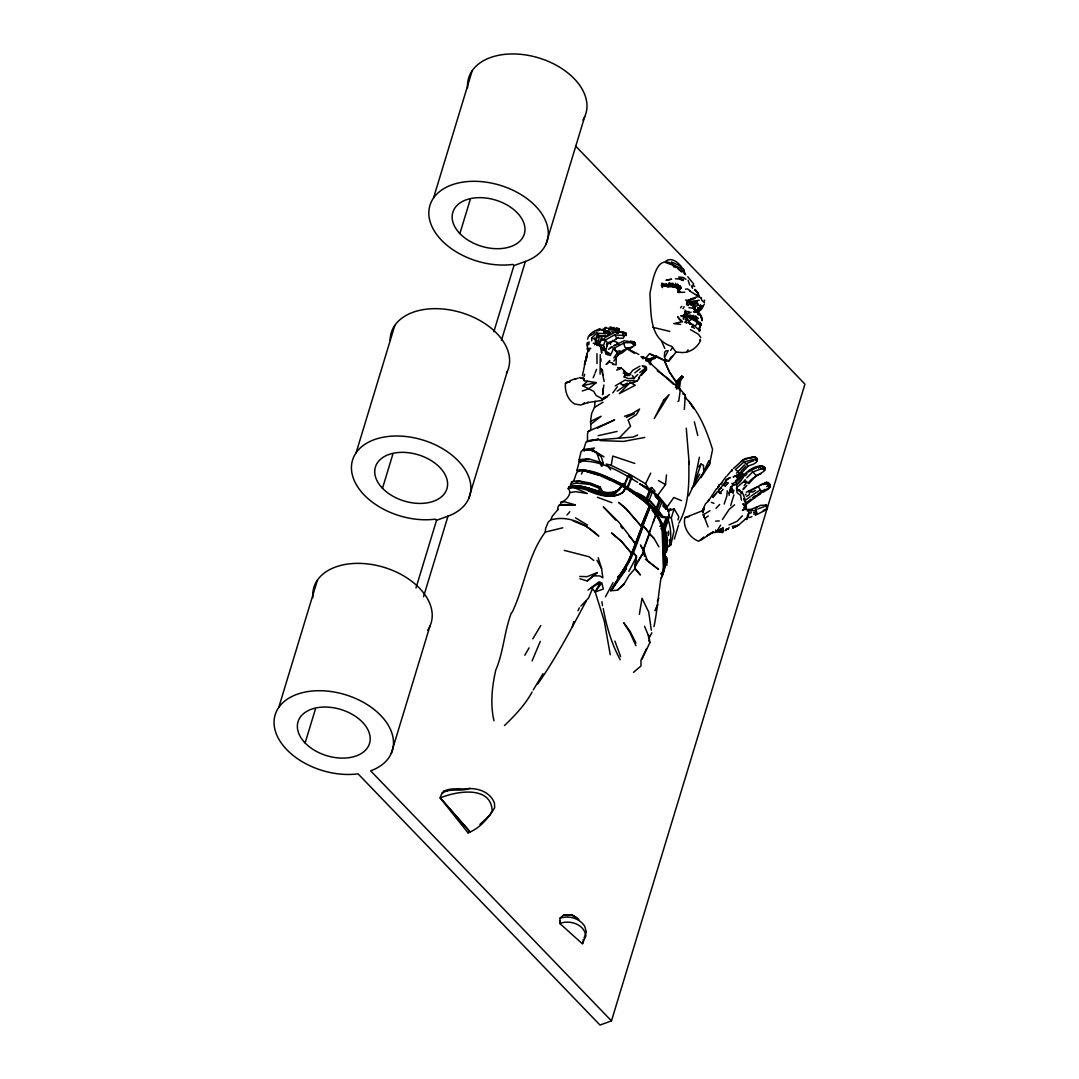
<?xml version="1.0" encoding="UTF-8"?>
<svg xmlns="http://www.w3.org/2000/svg" width="1079" height="1079" viewBox="0 0 1079 1079"><rect width="100%" height="100%" fill="white"/><g stroke="black" fill="none" stroke-linecap="round" stroke-linejoin="round"><path stroke-width="1.5" d="M660.645 573.961L663.585 570.616L662.007 526.822L663.315 526.458L664.178 570.629L661.575 578.02M666.822 565.436L666.714 557.978L663.76 553.756M688.834 461.488C689.009 482.407 689.535 504.352 678.839 523.167M765.564 505.134L767.129 508.735L767.412 506.388L766.36 505.147L760.628 505.336L755.61 507.616L757.202 514.346L755.34 515.249M599.182 337.417L597.564 343.783L603.566 345.927L604.469 349.299L602.851 347.708M663.315 526.458C666.822 542.063 665.743 560.284 662.182 575.93M698.126 314.609L698.153 311.844L693.298 308.189L688.928 307.717M667.861 518.149L664.502 527.82L660.847 528.831M735.5 480.829L741.179 475.96L741.206 472.858L742.662 473.411L742.986 478.064L737.888 483.028M616.23 356.434L616.096 364.796L612.993 364.136M700.568 324.604L699.934 327.22L701.323 323.619L700.972 325.265M663.504 530.194L664.543 529.87L664.232 556.899L665.325 560.999L661.791 576.038L664.866 567.837L665.23 561.08L664.367 567.055M758.564 467.814L758.294 467.099L761.221 465.899L762.664 466.195L764.606 467.463L764.175 471.051C758.807 474.962 752.279 477.35 748.003 483.149L746.493 481.247L743.701 481.639L736.674 487.546M678.893 290.575L678.947 288.417M616.702 333.047L617.903 332.939L618.78 328.906L614.963 329.068L612.845 327.814M588.541 350.81L588.581 349.353M664.165 558.356L664.286 554.35M646.348 369.665L645.431 368.505L646.348 369.571C635.045 379.929 654.683 365.66 642.18 365.929M664.543 529.87L664.313 568.471L661.791 576.038M736.417 477.188C739.371 480.748 740.504 472.818 742.527 474.504M695.173 308.594L694.593 305.91L690.924 304.143L691.207 302.187M746.816 477.822L752.616 472.009L760.614 469.136L760.695 466.883M732.87 492.982L733.666 490.109L733.1 492.928M568.188 488.571C586.531 483.567 605.359 504.338 623.136 492.051L626.265 487.303L622.259 484.876L619.589 489.326C603.35 500.4 585.991 481.153 568.93 486.791L568.188 488.571C573.057 493.589 565.571 501.128 560.648 502.45C561.714 506.698 556.575 504.311 558.032 509.612M699.988 325.345L694.755 320.463L691.936 319.128L688.861 321.097L686.716 318.804L686.81 316.875L683.762 315.527L680.741 315.756L683.331 316.444L683.56 319.33L683.762 315.527L686.055 313.112L687.026 315.001M666.458 475.016L665.527 484.646L657.745 495.167L667.2 506.671L665.851 509.301M650.475 364.689L650.691 360.521M678.462 291.977L677.936 290.318M748.354 513.402C743.026 527.712 751.308 512.727 748.313 510.354L745.845 508.546L742.406 510.434L746.021 507.926L743.08 503.987L746.021 507.926L745.117 509.463L752.832 510.07M767.331 508.249L766.616 505.997M663.963 562.119L663.625 568.323L663.491 537.949L664.313 558.329M664.313 568.471L664.651 562.024M689.832 324.388L689.913 322.675M699.435 308.931L699.34 310.631L701.889 308.756L704.317 304.008M741.421 473.155L748.381 465.926L753.317 464.253L756.298 462.365L757.215 460.571L755.003 456.903L753.129 456.889L744.793 458.723L740.612 461.825M756.514 458.696L755.786 460.288L756.514 458.696L754.828 456.781L749.838 458.036L755.003 456.903M741.246 474.126L741.313 472.912L733.275 476.837M670.099 285.868C668.562 282.078 686.932 295.376 675.886 285.503M684.167 306.652L682.994 308.729M699.61 328.947L699.651 328.178M637.662 434.999L633.144 437.049L587.435 440.691L587.529 433.906L588.203 431.344L590.253 430.615L590.914 428.053L590.55 421.39L591.643 413.446L594.502 407.39L595.082 401.307M691.464 304.844L691.019 302.862L690.924 304.143M605.575 396.748L602.271 398.839L602.163 400.403L587.529 402.575L588.311 402.427L580.61 405.016L574.621 403.964C567.716 400.026 564.681 391.151 565.436 383.517L567.082 381.912L570.063 381.926M676.83 389.209L676.047 382.303L669.412 371.972L664.124 360.062L656.315 356.083L649.153 359.213L641.439 356.623L649.153 359.213M679.311 389.681L680.485 380.793L683.061 377.003L681.834 376.058L677.383 380.321L678.259 388.157M559.961 923.368C570.09 919.767 584.076 924.123 585.91 935.844L582.35 943.774L559.947 923.611L560.028 918.189C569.105 915.275 579.302 918.121 584.683 926.173L586.302 931.878L584.049 938.056M587.084 348.922L588.783 349.016L588.824 351.012L587.772 351.619L587.138 342.879M756.73 459.411L756.19 457.577M753.209 456.795L755.974 457.59L756.5 458.845M662.371 287.58L661.683 283.656M493.98 720.772C490.122 704.439 492.011 686.703 495.72 670.248C503.637 651.864 504.23 631.35 511.433 612.724L512.228 612.225C524.637 585.951 527.887 555.334 545.246 532.109L545.637 528.332L548.294 521.953L550.762 520.011L552.34 516.167L558.072 509.382M586.018 360.494L587.03 353.265M603.282 388.211L602.595 394.631L603.862 385.055M763.959 469.473L762.651 468.718L762.799 466.209C754.653 465.036 748.192 470.741 742.622 475.852M661.481 285.557L661.832 283.359L677.774 287.621L670.113 285.773M684.841 312.047L684.545 314.812L684.841 312.047L686.055 313.112L683.331 316.444M686.136 323.201L686.824 316.983L684.396 316.579L689.737 315.796L693.406 316.349L695.146 317.806L696.09 316.767L695.146 317.806M582.404 375.762L586.963 353.818M627.87 476.014L623.702 486.13L626.886 488.032L631.067 477.768L627.627 475.974M587.205 441.136L598.697 439.126L586.018 442.012L583.672 449.511L584.211 451.062M600.099 374.13L600.275 354.694M634.722 567.379L636.124 555.793L633.791 553.122L636.529 556.872L635.032 568.62L629.07 575.39L623.743 584.562L617.417 590.2L610.727 590.752L628.76 560.716L641.884 526.943L625.995 508.641L618.631 502.382L626.319 509.113L641.884 526.943M665.136 550.101L665.756 545.205L664.691 537.706M610.444 344.417L610.822 341.611M588.716 344.714L589.094 341.881M675.441 387.55L677.652 387.105L678.462 381.4L683.061 377.003M587.583 339.184C588.46 333.694 594.853 330.484 599.681 328.987L608.596 332.44L609.541 332.008L609.473 334.557L608.556 334.949L608.03 332.845L609.338 331.482L605.912 333.006L603.66 331.752L605.966 332.845L609.338 331.482M579.679 462.298L579.18 459.681L581.041 451.764L583.024 449.903L592.533 449.538L601.111 456.309L603.242 463.188L602.244 466.034M586.045 360.71L587.529 352.536M699.246 331.577L699.084 327.854M587.286 345.55L587.758 342.475M738.737 490.905L736.93 488.598L742.608 492.955L745.656 500.764L746.412 503.785L745.117 509.463M698.747 310.334L698.868 309.538C697.047 305.546 700.311 313.638 698.167 308.446L698.706 308.23M639.361 614.356L642.018 598.252L648.708 611.995L651.311 630.176M657.745 495.167L648.546 488.301L645.552 483.783L630.203 474.571L611.213 465.373L612.791 456.053L634.803 463.417M653.982 626.683C657.381 610.255 658.406 593.706 661.144 577.292M749.568 492.833L749.244 494.748L746.52 496.327M693.298 308.189L696.022 311.534L693.581 311.723L697.007 311.871L698.329 314.866M741.179 475.96L741.583 472.831L736.701 476.055M699.421 457.226L693.635 484.862M649.369 363.839L649.936 360.197M684.329 409.454L685.3 395.197L678.394 387.159L678.462 381.4L678.597 387.86L675.926 387.253M582.754 943.653L583.226 939.62M764.93 469.918L764.606 467.463M601.178 330.093L606.061 328.083L618.78 328.906L618.982 331.644L617.903 332.939M679.001 289.266L679.19 291.074L679.487 289.415M666.242 283.588L668.063 285.301L669.479 282.792L668.063 285.301L669.115 286.137L664.92 285.868M702.915 512.687L703.94 507.481L702.496 510.745L702.915 512.687L703.994 508.924M617.134 328.07L618.968 329.419L618.146 330.579L618.55 328.744M666.148 552.097C668.09 544.814 666.809 536.951 664.961 529.802M666.404 552.084C668.198 544.005 667.388 535.049 664.192 527.402M648.965 638.282L651.851 632.739M669.169 546.028C671.866 536.91 670.922 526.889 667.564 518.082M709.807 462.716L709.375 464.793L700.918 477.687L708.93 460.625M605.535 351.767L607.666 342.879L605.359 340.006L602.298 340.263L605.629 337.201L614.194 332.71M594.583 344.794L595.986 343.176L593.275 343.284M699.893 324.658L700.379 322.446M766.36 505.147L766.913 508.735L763.19 510.731L767.156 508.816L766.724 506.159L765.065 505.579M617.255 328.798L618.577 328.515M731.508 489.38L730.942 491.903L728.959 493.265L729.229 495.409M595.837 343.837L596.768 341.234L596.174 338.631L599.937 335.448L598.751 335.556L596.66 333.087L591.697 338.051L591.71 340.897M607.666 342.879L606.978 345.712L607.666 342.879L612.791 341.369L618.334 337.336L616.163 338.995M672.096 285.571L676.506 284.883L680.215 286.434L680.916 287.769L678.61 290.642L678.866 288.713L677.329 286.609L670.383 285.76L678.678 287.553L679.231 292.49L677.693 292.315M757.215 460.571L756.851 458.143L755.583 457.456M598.521 475.111L583.361 470.538L577.67 471.496L576.955 470.417L579.342 461.178C600.423 459.762 620.101 471.685 637.676 482.353M621.315 368.087L617.943 367.939L621.315 368.087L624.175 370.542L625.173 373.253L624.148 377.353L625.496 373.847L625.078 371.5L623.81 371.163L627.277 375.532L629.596 375.411M727.3 490.797L726.841 496.03L724.171 504.041M728.959 493.265L730.699 487.074L734.044 484.808M733.949 494.829L730.658 505.646M678.61 290.642L679.109 288.686L677.396 286.367L668.346 286.677L670.949 286.016M572.221 627.223L573.758 621.639M677.976 519.93L678.839 516.922L674.119 508.789L667.982 511.298M583.968 376.692L584.683 374.251M674.321 539.082L678.57 524.974M746.29 492.199L766.077 482.434L769.502 484.12L768.545 487.668L769.84 485.793L768.261 482.852L766.13 482.556L763.797 484.161L766.157 482.475L768.342 482.569L770.473 486.292L769.287 488.274L763.811 491.835M278.746 707.433L317.442 580.084M356.137 452.735L394.82 325.386M433.515 198.023L472.211 70.674M305.114 742.999L315.405 709.146M382.505 488.288L392.783 454.434M459.883 233.59L470.174 199.736M415.981 588.001L436.55 520.307L448.014 516.14A61.26 39.626 16.9 0 0 437.939 446.113A61.26 39.626 16.9 0 0 351.457 466.775A61.26 39.626 16.9 0 0 435.444 519.147L436.55 520.307M493.858 331.698L513.941 265.596L525.406 261.442A61.26 39.626 16.9 0 0 515.33 191.415A61.26 39.626 16.9 0 0 428.835 212.077A61.26 39.626 16.9 0 0 512.822 264.436L513.941 265.596M423.534 596.741L448.014 516.14M501.411 340.424L525.406 261.442M391.272 753.439L429.955 626.09M468.65 498.727L507.346 371.378M546.041 244.029L584.724 116.68M611.469 1020.882L370.637 770.838A61.26 39.626 16.9 0 0 360.561 700.824A61.26 39.626 16.9 0 0 274.066 721.487A61.26 39.626 16.9 0 0 358.053 773.845L600.005 1025.05L611.469 1020.882L804.934 384.124L575.781 146.218M665.096 549.13L670.855 544.908L673.957 531.192L671.327 517.88L674.119 508.789M678.259 291.64L678.367 285.989L676.385 284.937M658.878 546.81L654.44 539.041L649.113 533.485L655.83 514.737L653.254 522.438M635.167 566.583L644.123 551.382L643.017 550.843L650.367 529.91M588.325 351.349L588.581 350.554M613.816 361.087L618.564 354.371L613.411 348.49L624.674 342.704L630.311 342.623L632.523 343.392L633.912 345.968L630.028 348.719L626.926 349.07L624.795 346.952L623.743 342.866M698.059 303.873L696.346 301.648L697.735 304.817L696.629 303.293L694.377 304.049L691.356 302.43M731.427 492.226L732.466 489.273L731.373 487.721M440.313 797.92C456.498 791.028 491.377 785.296 492.159 810.99C486.723 820.458 478.348 828.942 468.043 832.867L440.178 797.947L470.107 831.936L440.313 797.92C441.702 785.971 460.895 792.377 468.421 788.641C479.049 788.075 490.621 792.579 494.492 803.221L494.627 807.82L490.203 814.861L479.926 824.356M661.845 529.398L665.379 528.332L669.128 517.313M646.591 648.587L640.939 660.294L641.007 665.972L633.481 672.352M762.974 484.511L767.52 483.905L768.342 482.569M693.824 486.589L703.818 472.305L703.441 465.224L700.999 464.064L694.485 483.392L688.699 495.814M700.703 325.467L701.296 323.808M699.934 327.22L700.757 324.968M731.616 487.168L730.942 491.903L730.834 489.839M651.999 510.124L655.897 515.101L651.244 506.456L649.194 506.226L641.371 525.473L642.356 526.997L634.412 548.631L624.997 568.93M650.367 505.835L629.853 559.853L610.727 590.752M650.731 505.93L642.909 525.176L649.652 533.943M646.159 502.989L649.706 506.766L641.884 526.012L642.356 526.997M643.017 550.843L649.518 534.199M666.35 517.407L663.221 525.419L659.835 526.228M660.793 526.741L664.3 525.648L667.173 518.068M649.072 636.866L649.868 642.612L642.018 659.188M632.105 476.851L628.059 487.465L624.431 489.866M655.088 491.215L651.824 487.6L650.327 488.099L645.282 501.142L656.248 513.159L657.745 512.66L662.169 501.088M656.423 511.473L661.333 517.273L667.523 518.028C673.66 509.423 657.286 498.458 652.62 491.687M667.523 518.028L669.466 515.034M582.498 378.473L583.631 378.378L584.184 380.671L596.296 382.613L588.473 388.979L582.255 390.962M660.645 500.103L659.148 500.602L655.776 509.396L657.259 508.897L660.645 500.103L652.62 491.255L651.123 491.754M651.824 487.6L646.78 500.643L645.282 501.142M647.724 500.548L649.221 500.049L652.62 491.255M583.361 470.538L598.589 474.935L609.203 479.791M696.629 303.293L696.144 301.985L691.99 302.093M607.949 334.814L609.77 333.101L609.001 332.035M632.281 341.45L635.045 343.001L634.911 345.226L635.18 342.866L630.325 341.247L633.912 342.11L635.14 343.082L635.275 344.956L633.548 342.232L625.564 341.031M649.625 505.903L641.304 526.093M635.14 343.082L633.683 344.687M732.115 483.851L736.391 481.679L741.947 477.134L743.512 475.151L742.838 475.165M594.988 373.172L596.566 369.342M617.552 352.604L613.789 357.931M655.317 610.35L657.718 604.645L655.115 610.687M611.456 492.496L602.621 492.523L598.184 491.255L600.315 487.56L590.995 483.23L577.818 480.668L571.533 482.016L570.467 487.101M678.435 290.507L679.676 288.659L679.028 287.243L675.238 285.975M764.863 468.933C764.04 473.856 764.647 463.997 764.863 469.041M678.651 290.507L679.433 288.713L677.787 286.582M697.425 309.133L698.005 307.812M700.392 310.334L700.959 309.066L697.722 312.816M593.153 377.744L594.61 374.494M581.487 474.099L583.038 470.646M725.493 481.315L726.18 479.777L730.523 477.538M703.764 537.032L698.76 541.253C689.98 538.354 682.4 526.876 684.909 517.65L702.496 510.745L705.302 504.122L709.119 500.036L707.972 501.587L716.483 488.747M679.001 288.282L678.475 289.401L677.882 287.648L678.678 287.553M641.843 526.458C635.126 543.722 630.217 562.739 617.727 577.144L619.724 577.278L626.481 568.646L611.402 590.253L619.724 577.278L617.727 577.144M643.354 526.147C636.583 543.371 631.862 562.564 619.049 576.726M769.502 484.12L770.042 485.901L769.057 487.978L763.419 491.282M540.282 641.398L532.109 660.861M577.98 610.714L579.342 607.855M698.18 308.607L698.356 310.442M645.552 483.783L650.704 473.128M623.136 492.051L626.265 487.303M598.832 344.363L597.564 343.783L599.304 342.596L601.084 338.536L601.974 339.197L599.223 343.729L599.573 345.954L603.687 345.091L605.359 340.006M634.991 345.388L635.531 344.295M648.776 358.714L647.184 360.885L648.992 358.794M742.217 491.781L741.246 493.723L739.641 490.082M685.381 319.856L686.824 316.983L692.88 318.804M699.327 307.245L696.117 310.981M718.169 487.007L719.234 484.889M669.074 360.521L670.666 357.419L672.649 355.976M755.974 460.382L756.743 458.885L757.471 459.519L756.514 461.299M677.774 382.209L681.834 376.058M628.855 571.344L636.529 556.872L636.124 555.793M626.09 335.623L625.766 333.249L621.086 331.631L625.82 333.141L623.203 338.28L617.026 338.24L614.531 334.895L606.519 339.345M596.768 341.234L595.959 341.045L595.77 343.001L597.496 344.916L600.261 345.59L601.65 353.143L601.745 347.816L598.292 344.794L599.749 344.08L600.477 346.278L598.292 344.794M700.554 340.492C696.886 348.544 688.348 353.75 679.527 352.307L676.047 352.037L671.637 346.305C648.695 339.184 651.338 312.775 649.882 293.785C653.51 276.062 657.799 247.361 680.431 270.708M611.173 331.846L616.433 331.954L617.363 328.947M610.228 654.751L604.348 621.396L595.217 591.926L600.302 582.417L598.778 581.932L588.042 590.132M605.467 596.795L613.034 582.62M720.947 483.702L725.978 476.675M691.787 488.666L699.664 474.099M699.125 310.32L702.078 306.18M686.649 351.97L688.065 349.839M647.832 361.128L649.207 358.66M543.007 673.714L533.228 689.953M717.4 488.625L719.733 484.498L718.061 486.845M598.4 329.891L599.681 328.987M524.812 655.25L529.034 647.886M532.082 692.057C525.095 704.884 514.872 715.525 504.473 725.547M700.392 309.012L698.464 310.927M537.76 683.938C556.278 657.637 571.007 629.259 586.18 601.124M622.259 484.876L618.402 490.095L613.223 494.101L604.213 493.845L599.6 492.523M657.313 601.138L658.837 598.575M700.999 540.107L713.489 531.704L707.204 535.562L711.857 533.013L716.443 532.082L720.61 525.082M597.672 334.234L596.417 336.338L597.294 337.228M532.81 638.822L540.822 625.51M614.963 329.068L617.309 328.555L616.19 328.07M637.797 374.453L634.223 378.041L628.275 378.621L625.173 377.232M770.042 485.901L768.774 488.261L765.631 490.325M646.011 358.538L645.741 360.723L648.412 361.114L654.913 358.363L656.315 356.083M637.986 561.147L644.217 551.099L640.737 546.163M748.759 483.729L756.231 475.515L761.1 473.694M665.568 509.275L673.782 497.513L681.537 500.643M719.369 489.448L720.974 487.816L718.857 489.839M665.203 356.502L668.198 350.621L665.73 350.931L664.651 352.334L664.34 356.785L665.986 360.791L668.697 361.371L676.047 352.037M678.826 290.642L680.728 287.661L680.269 286.191L676.506 284.883M699.651 340.249L700.298 339.238M696.144 320.207L694.229 318.818L694.283 316.983M624.39 332.426L622.435 335.407L614.531 334.895M689.751 316.525L693.055 317.307L694.229 318.818M702.861 305.991L701.471 307.69M470.161 788.371C461.623 790.219 447.731 786.173 441.702 793.294M755.786 460.288L756.743 458.885M688.658 305.033L690.169 302.619L691.909 302.241L688.335 302.322M723.807 485.671L725.951 482.583L728.365 482.866L725.128 486.373M618.146 330.579L618.968 329.419M670.666 350.27L672.649 347.532M595.217 591.926L601.839 582.795L603.282 589.067L595.217 591.926L591.872 588.338M742.784 477.35L744.078 475.569M723.119 489.34L720.637 492.024M617.417 386.687L612.764 392.918M744.119 485.82L746.196 483.001L743.701 481.639L745.225 479.696M680.552 307.852L681.726 306.261M699.61 306.355L700.19 305.559M694.755 319.033L694.93 317.482M726.99 475.906L732.034 469.945M721.433 486.791L727.799 478.725M642.491 373.415L645.808 369.949L641.519 375.195M718.466 490.77L719.72 493.211L721.244 493.427L719.72 493.211L718.466 490.77L719.005 492.024M736.512 473.088L744.564 464.901M656.895 356.488L651.001 354.492L664.219 360.48M733.45 468.556L742.581 460.328L747.747 458.508M646.024 357.715L649.693 353.534L651.109 354.344M631.228 382.951L637.352 380.739L639.564 378.082M662.533 287.378L661.616 285.315L667.82 286.69L669.25 285.814L675.265 286.448L677.599 287.715L679.932 292.193L679.231 292.49M567.028 515.007L569.82 511.689M617.808 355.261L618.564 354.371M665.986 360.791L666.957 359.631M695.658 325.399L698.032 322.634M722.431 519.525L729.188 509.342L734.597 504.837M743.229 488.854L744.267 487.654M626.926 349.07L622.057 352.941L617.862 354.708L617.013 351.808L613.411 348.49L611.173 354.101L605.184 351.956M645.808 369.949L643.044 373.064L646.348 369.571M632.523 343.392L633.98 341.922M698.504 466.856L700.999 464.064M743.067 489.704L746.897 485.429M609.972 332.534L607.747 331.995L609.473 332.426M745.103 475.974L747.086 473.775M597.415 336.688L595.055 339.319L595.365 341.53M468.043 832.867L468.799 832.017M720.732 484.404L722.107 482.879M728.446 528.386L729.107 527.658M609.716 360.494L606.115 364.446L609.257 362.004L612.103 362.895L613.263 364.567M741.044 480.681L738.575 483.365L735.595 484.673M745.913 466.088L740.895 471.348M742.419 515.789L737.132 521.292L729.094 524.866M601.974 339.197L601.583 336.473L605.252 336.068M716.038 508.371L719.639 504.554M639.712 372.579L645.957 367.818L638.512 377.933M580.839 606.101L588.581 598.063L593.261 586.625L591.117 587.907M584.494 402.764L582.984 404.274M619.184 437.98L630.568 426.286L628.086 420.055L636.529 414.511L639.618 409.049L631.876 413.743L624.525 416.265M677.76 382.06L679.837 379.929L676.762 381.305L677.585 382.29M606.438 344.606L608.516 342.502M717.373 491.66L712.639 497.325L716.658 493.197M624.053 583.901L617.417 590.2M624.094 486.467L628.922 475.097L631.04 476.257M731.926 469.567L731.886 471.24M749.352 471.496L751.092 469.824L756.5 467.989M745.076 519.417L738.845 524.853L732.938 527.941L738.845 524.853L734.893 527.199M700.298 306.908L697.722 309.875L694.593 310.01M634.843 372.821L640.103 368.694M745.252 494.897L746.061 494.155M758.78 494.856L760.897 492.955M602.271 398.839L596.026 395.4L593.693 391.326L582.579 385.675L587.489 381.305M750.876 499.078L747.369 502.086M608.529 349.353L611.685 346.575M579.936 578.749L587.246 580.934L597.267 572.598L587.016 576.672L579.76 576.415M592.681 334.342L594.974 332.399M686.851 314.232L691.113 312.155M665.662 261.28C671.731 256.303 679.473 263.438 682.71 268.671M587.246 580.934L597.267 572.598M624.458 349.542L618.941 352.9M706.313 467.288L709.375 464.793L712.585 449.606C706.839 430.899 699.273 411.746 685.354 397.571L685.678 398.569L685.435 396.168M745.643 504.406L746.412 503.785M746.56 499.402L750.094 496.758M747.369 511.109L748.313 510.354M677.922 382.816L680.485 380.793L678.192 382.452M741.044 475.785L737.523 477.984L736.269 475.879L741.206 472.858M736.93 476.082L740.113 473.614M692.88 303.293L694.741 301.85L694.593 305.91M591.279 423.899L601.165 416.265L590.55 421.39M765.051 489.286L761.369 491.484L758.55 486.966M748.273 472.062L750.485 470.35M760.52 493.494L746.479 504.001M741.111 474.045L736.701 477.134M618.146 330.808L619.292 329.945M708.283 515.924L704.884 518.433L708.053 526.916M609.5 394.509L601.772 400.188L607.544 396.721M757.997 494.034L760.574 492.159M615.205 385.891L625.146 380.024L628.194 381.008L634.25 380.199M687.916 300.488L693.069 298.492M677.302 381.696L679.837 379.929M752.387 497.824L754.909 496.07M617.175 391.137L627.047 384.299M751.159 495.976L759.589 490.298M596.66 344.956L597.591 344.322L600.261 345.59M597.388 345.658L599.749 344.08M753.52 497.459L760.978 492.658M607.882 343.742L610.148 342.232M698.1 305.249L694.161 307.097L692.597 306.099M758.672 467.827L758.389 467.167L761.221 465.899M725.169 530.639L727.179 529.371M743.593 507.872L746.007 506.361L744.928 503.88M723.065 528.036L715.741 531.88L723.065 528.036L723.443 531.313L722.566 532.433L721.028 532.352L720.772 530.693M753.263 510.96L756.662 509.639M703.333 514.75L704.884 518.433L703.333 514.75L709.995 510.704M594.502 407.39L603.026 402.211M749.716 491.417L752.117 489.96M755.502 458.885L743.849 462.041L735.46 469.527L740.275 473.519M593.558 586.45L600.302 582.417M756.716 487.438L753.142 489.421M626.386 348.868L627.938 347.964M627.425 383.166L623.284 385.311L621.369 384.137M617.107 490.837C602.271 501.33 585.398 482.799 569.645 487.748L568.93 486.791L575.215 485.752L590.132 488.72L575.174 485.833L568.93 486.791M755.421 490.473L752.616 492.105L748.34 491.592L751.524 490.932M726.18 479.777L729.93 477.619M765.685 510.043L757.202 514.346M759.67 485.469L762.435 483.931M691.153 303.361L696.926 302.592M692.071 302.74L690.641 304.251L691.126 305.397M768.194 482.879L766.157 482.475M686.932 313.8L688.159 313.153M677.585 285.355L673.026 284.343L667.685 285.787L669.115 286.137M624.714 489.151L626.886 488.032M766.629 486.616L770.055 484.484L768.181 482.987M604.456 328.083L606.128 327.247M613.546 346.049L617.687 344.026M545.246 532.109L562.766 527.806M753.978 460.571L746.87 463.39M597.469 428.161L614.625 419.852L588.203 431.344M751.604 469.5L754.369 468.192M681.146 288.053L678.907 289.091L679.527 291.492L681.011 292.422L684.774 292.193M751.443 509.194L753.088 508.438M622.664 331.995L621.167 331.779L622.934 333.263M730.699 487.074L731.953 486.494M639.887 366.172L632.833 370.218L629.003 375.006L630.756 374.224M626.319 417.398L634.29 413.77M614.302 345.428L624.579 340.6M565.436 383.517L569.564 381.656M688.308 300.582L691.626 299.409M607.801 343.715L610.282 342.609M632.833 382.694L637.352 380.739M608.529 333.681L609.797 333.155M589.552 335.798L592.169 334.733M757.917 508.883L764.188 506.712M763.554 491.646L761.828 492.348L761.369 491.484M733.369 476.918L735.959 475.879M753.843 508.33L757.404 506.941M587.731 350.149L590.752 348.396L588.042 348.45M574.824 379.39L578.236 378.082M569.766 380.82L575.242 378.769M631.822 347.047L626.562 348.49L634.546 353.399M677.922 401.334L678.772 401.024L680.202 390.679L679.365 388.251M605.67 353.993L607.909 353.184L606.735 351.498M603.013 330.552L605.225 329.769M753.479 512.741L755.839 511.945L755.664 510.246M624.822 384.825L628.895 383.652M749.244 517.596L751.901 516.693M610.768 347.762L612.454 347.195M674.847 286.839L661.616 285.315M666.97 286.38L671.111 285.679M674.105 285.153L671.974 285.814L676.034 285.652L673.39 285.895M727.772 528.953L725.911 529.533L728.433 529.142M607.18 336.001L601.003 336.338M753.884 514.238L756.123 513.564M667.78 509.679L670.814 508.775M735.514 484.458L733.167 485.145L732.263 483.513M673.889 284.829L670.383 285.76M745.049 519.174L746.978 518.648M616.595 370.043L620.034 369.126M596.417 331.078L599.56 330.241M558.747 505.323L561.741 504.554L575.242 504.864L564.128 501.668L560.648 502.45M668.063 285.301L669.627 284.923M732.209 526.512L736.391 525.486M644.797 437.427L623.541 441.405L600.221 440.583M570.359 484.511L576.429 483.068L589.673 484.417L599.897 488.531L602.595 491.646L598.184 491.255M560.5 505.35L575.242 504.864M682.346 321.677L679.406 319.627L677.639 316.7L682.346 321.677L673.714 323.606L680.62 324.428M617.701 351.255L620.02 350.729M598.13 435.687L617.107 431.425M582.579 385.675L596.296 382.613M686.177 316.66L683.951 317.132L688.065 317.509L684.558 315.999L690.695 315.014M576.038 481.895L579.167 481.234L600.059 486.966L602.595 491.646M760.614 469.136L762.651 468.718M699.3 300.232L689.589 301.688L690.169 302.619M583.429 470.377C573.893 467.234 576.55 481.787 571.533 482.016M690.924 298.977L693.352 298.519L688.254 300.488L687.687 303.55M684.909 517.65L688.941 516.652M570.184 492.51L575.849 491.687L587.367 493.521L574.271 487.587M749.568 513.132L751.2 512.889L750.917 510.799M692.003 301.769L693.244 301.594M583.092 450.145L592.533 449.538L583.024 449.903M691.369 298.735L695.389 298.114L694.161 298.735L694.512 297.588L699.03 296.455L696.454 294.958M583.672 449.511L594.596 448.055M669.29 283.696L673.04 283.211M701.202 306.247L700.608 304.831M608.893 492.982L613.344 492.429M685.516 289.159L687.539 288.929L690.155 290.723M576.955 470.417C592.816 468.38 607.733 477.457 621.733 483.918C635.126 491.579 648.169 500.359 657.745 512.66M583.375 450.482L592.533 449.538M579.18 459.681L588.392 458.791L603.242 463.188M551.436 519.741C569.146 514.98 586.261 524.273 598.791 536.155L586.329 526.336L573.003 520.914M606.209 353.588L609.163 353.346M748.367 509.49L750.525 509.328M596.835 344.376L597.591 344.322M715.741 531.88L723.443 531.313L717.683 531.219M693.878 301.972L697.385 301.864M689.198 311.615L684.99 311.561M601.151 347.856L602.972 349.96M606.101 333.829L596.66 333.087M715.66 521.13L719.288 520.928M560.028 918.189L563.548 915.019L572.463 915.289L576.267 917.528M685.516 300.151L687.026 300.083L686.541 304.507L688.2 305.64M612.805 492.752C599.789 494.088 588.19 485.874 575.174 485.833L589.498 489.394M447.272 791.001L443.833 790.934M604.941 493.224L612.791 492.604L619.13 489.569C630.284 472.184 614.936 497.554 613.223 494.101L604.213 493.845L589.485 489.475M741.961 473.425L742.662 473.411M684.558 315.999L689.805 316.713M593.086 575.835L599.803 575.943L602.851 577.791L601.556 568.485L598.184 557.735M720.34 487.924L721.595 487.951M693.514 311.48L696.022 311.534L694.97 310.685L697.83 312.586M623.149 373.199L625.173 373.253M564.169 915.046L572.463 915.289L576.968 918.067M692.745 286.785L691.437 285.895L692.529 288.268M603.296 350.419L605.413 350.486L603.566 345.927M570.764 915.221L572.463 915.289L578.91 919.362M592.169 451.386L595.352 451.508L603.97 456.835M675.427 278.773L679.608 279.016L683.182 280.527L679.433 278.382L683.573 279.528M696.198 311.629L697.007 311.669M619.144 331.55L621.45 331.712M625.415 373.887L627.277 375.532M678.637 277.074L683.115 277.451L685.961 279.272M669.506 285.827L676.479 287.041M669.776 331.401L652.808 327.301M687.336 316.295L695.672 318.683L698.019 322.257M610.013 326.883L614.072 328.232L613.438 327.423M618.55 331.644L625.86 333.357L626.117 335.38L625.82 333.141M652.229 358.026L654.913 358.363M575.174 486.642L589.013 488.504M616.082 332.952L618.2 333.263M591.697 338.051L595.972 339.48M569.645 487.748L570.44 487.883M612.778 328.353L615.165 328.758M668.494 517.569L662.87 516.477C655.546 506.901 648.101 496.799 636.057 492.671M684.477 322.041L689.575 322.891L693.595 324.995L698.801 329.81M761.113 465.98L764.404 467.45M608.623 329.527L618.726 330.794M689.279 316.902L693.392 319.006M584.184 380.671L583.672 378.702L579.693 377.515L580.569 378.243M716.24 531.192L722.566 532.433L719.599 531.138M610.485 355.436L607.437 354.762M689.967 316.174L693.055 317.307M607.167 330.889L608.839 331.28M608.569 331.846L605.09 331.024L607.329 331.819M583.928 469.931C598.643 473.236 612.885 478.86 625.82 486.642M632.092 341.638L633.912 342.11M456.7 788.709L459.384 789.41M611.213 465.373L606.29 464.051L610.66 469.864M699.3 313.679L701.782 317.806L702.132 320.679M642.936 366.604L645.485 367.359L646.523 369.355L645.768 370.057M690.493 329.635L698.342 334.207L700.797 337.457M564.304 550.371L589.08 556.791L593.76 560.487M692.232 318.008L695.105 318.885L698.774 323.525M616.433 331.954L617.66 332.359M748.381 465.926L743.849 462.041M765.321 505.687L766.724 506.159M673.309 266.607L675.629 267.403M671.462 261.954L680.714 266.189M665.257 262.399L680.498 267.956L684.76 274.147M699.947 313.854L698.153 311.844M693.028 327.463L692.111 327.112M588.068 490.689C598.791 495.436 612.413 499.644 623.055 492.402L625.173 487.937L621.099 485.537M597.456 497.284L611.941 502.666M645.431 559.232L658.541 569.442L646.699 560.203M711.398 502.355L713.947 503.327M609.271 479.602L623.878 486.926M592.142 484.404L600.059 486.966M641.533 356.879L646.146 358.767L641.439 356.623M668.602 516.76L671.327 517.88M689.454 290.831L700.784 297.777M601.583 336.473L599.438 335.596L601.03 337.053M689.548 316.538L691.437 317.307M704.452 302.484L702.159 300.758M612.386 340.424L617.148 342.421L618.699 344.983M674.577 286.34L676.546 287.176L679.19 291.074M582.579 378.243L583.672 378.702M694.997 315.985L698.464 318.494M693.595 327.787L694.552 328.434M689.967 317.995L696.171 321.218M622.435 335.407L623.999 336.149M579.342 461.178L580.839 462.513M698.464 307.758L699.664 309.767M639.496 483.824L646.672 487.398M689.13 322.675L691.086 323.673M636.408 493.224L649.005 500.926M626.859 348.355L638.862 354.465M639.968 483.972L652.741 491.754L658.999 498.242M597.496 341.638L599.304 342.596M682.764 393.848L685.3 395.197M661.832 283.359L667.82 286.69M680.916 287.769L680.215 286.434M615.88 482.165L625.294 487.56M595.23 338.442L594.502 338.037L594.947 339.292M620.722 383.76L623.284 385.311M678.704 286.043L679.972 286.758M658.419 480.533L665.527 484.646M626.44 488.221L649.598 505.377M626.993 487.33L647.265 502.005M625.227 487.721L640.724 498.215L649.518 505.538M689.4 323.349L691.261 324.455M566.664 914.938L567.662 915.531M624.148 485.685L627.317 487.587M575.539 517.839L587.556 525.136M677.477 268.266L681.699 272.002M692.812 317.671L694.229 318.656M594.88 452.007L601.111 456.309M643.044 358.848L641.425 357.055M646.753 488.868L650.408 491.484M657.246 370.758L668.13 378.608L677.652 387.105L676.938 382.735L669.29 371.796L664.124 360.062M641.088 484.768L645.539 487.991M695.415 317.698L699.017 323.066M767.52 483.905L769.597 486.939M641.938 497.23L646.361 500.899M644.217 551.099L640.44 544.895M647.454 360.683L673.363 384.178M664.57 557.546L666.835 559.704L664.516 561.957L663.976 559.219M649.113 533.485L654.036 538.246M692.866 284.762L694.647 286.501M675.521 283.264L678.178 288.106L677.585 283.979L677.828 285.031M662.573 516.747L655.209 507.346M662.803 505.916L664.88 508.061M663.005 504.325L666.121 507.548M628.679 535.602L635.706 543.91L619.076 522.398L603.323 506.82L615.65 520.011M599.951 345.186L601.286 346.615M642.909 525.176L649.356 533.066M691.868 326.681L692.529 327.382M686.716 318.804L688.861 321.097M692.381 325.305L693.365 326.371M755.988 475.475L751.092 469.824M649.221 500.049L657.259 508.897M687.795 276.737L693.635 283.912M655.142 496.178L659.148 500.602M699.286 296.604L698.383 293.852L694.916 289.765L698.383 293.947M635.032 568.62L640.4 574.972L634.506 567.864M620.668 526.161L622.623 528.562M698.005 293.056L695.092 289.455L698.383 293.852M743.552 498.714L745.427 503.111M603.849 348.517L605.413 350.486M632.186 375.452L634.223 378.041M684.99 310.091L686.109 311.602M651.595 506.078L653.2 508.276M655.277 495.45L657.381 498.363M654.993 510.394L663.679 526.242M653.982 509.423L663.423 526.35M653.834 511.379L658.069 518.365M653.766 511.54L655.681 514.319M693.257 315.297L694.471 318.48L696.751 320.517M689.899 402.683L693.797 408.631L689.103 401.375M695.281 318.858L694.458 316.997M699.435 305.344L700.271 306.733M617.148 342.421L618.631 344.943M766.656 505.808L767.439 507.143M697.911 312.802L698.261 313.409M683.776 270.37L685.637 274.767M658.136 518.203L661.818 526.323M596.943 560.271L601.556 568.485M683.466 268.941L684.288 270.438M635.922 643.003L629.974 631.08L623.743 622.745L629.92 632.631L635.949 645.66M704.25 300.07L704.654 300.893M620.209 659.701C611.469 643.785 606.506 626.265 603.255 608.583M648.681 640.117L649.868 642.612M701.782 317.806L700.352 314.758L702.159 320.45M664.799 555.24L666.714 557.978L666.741 562.698M661.535 341.058L664.785 348.436M715.539 530.059L716.443 532.082M662.803 528.562L660.604 522.573M663.005 529.074L662.007 526.822L663.18 534.739M697.87 308.23L698.679 310.078M678.34 288.956L679.204 290.952M614.477 347.762L615.516 350.216M663.963 525.986L665.123 528.737M644.554 626.279L649.153 637.419M688.119 280.284L689.71 285.058M663.221 525.419L664.3 528.103M664.3 525.648L665.379 528.332M696.09 316.214L696.967 318.561M614.895 641.074L620.627 656.612M596.889 452.978L601.327 466.128M644.123 551.382L647.076 559.853M669.223 540.147L670.855 544.908L669.708 540.269M701.714 299.868L701.026 297.629M643.421 552.232L644.635 556.427M692.826 316.889L693.446 319.087M699.286 328.164L700.015 330.875L699.758 329.608M625.078 371.5L625.712 373.9M648.924 635.612L649.248 636.853M664.745 556.912L665.81 560.945M695.281 316.538L696.319 320.328M703.333 514.629L703.953 517.07M694.336 421.781L697.762 435.457M741.475 500.211L740.639 495.396L737.051 492.577L736.458 488.167M604.146 381.373L601.462 368.492M667.955 532.379L668.414 535.4M668.44 531.111L668.886 534.132M665.703 545.367L664.664 533.404M601.947 601.718L602.46 605.683M689.252 464.24L686.271 428.188M602.446 369.841L602.743 375.33M737.105 488.774L736.404 482.893M559.799 920.643L559.947 923.611M648.492 634.978L648.587 637.554M664.839 557.749L664.273 537.585M600.963 358.646L600.963 361.357M596.984 363.623L596.97 353.75M390.126 340.222A61.26 39.626 16.9 0 1 459.694 312.128A61.26 39.626 16.9 0 1 506.442 373.213M467.598 87.898A61.26 39.626 16.9 0 1 536.722 57.322A61.26 39.626 16.9 0 1 582.876 120.106M312.856 597.631A61.26 39.626 16.9 0 1 382.371 566.853A61.26 39.626 16.9 0 1 427.621 630.257M586.787 354.465L586.72 356.191L586.787 354.465M699.826 323.889L699.691 325.035L698.113 322.324L698.868 321.758L699.826 323.889M586.652 356.461L584.481 364.446L586.652 356.461M663.612 400.188L654.265 418.517L669.101 394.631L663.612 400.188M630.203 382.505L619.252 393.673L635.261 385.23L630.203 382.505M760.803 465.899L758.389 467.167L760.803 465.899M588.392 458.791L579.693 461.299L588.392 458.791M667.024 280.014L665.972 280.297L671.61 279.178L667.024 280.014M628.517 373.927L627.25 374.049L623.81 371.163L628.517 373.927M621.706 541.564L611.523 532.932L621.423 541.402L631.701 553.554L621.706 541.564M381.764 487.506A37.36 24.156 16.9 0 0 444.494 493.575A37.36 24.156 16.9 0 0 407.269 452.587A37.36 24.156 16.9 0 0 381.764 487.506M304.386 742.204A37.36 24.156 16.9 0 0 367.103 748.273A37.36 24.156 16.9 0 0 329.891 707.284A37.36 24.156 16.9 0 0 304.386 742.204M459.155 232.794A37.36 24.156 16.9 0 0 521.872 238.864A37.36 24.156 16.9 0 0 484.66 197.889A37.36 24.156 16.9 0 0 459.155 232.794"/></g></svg>
